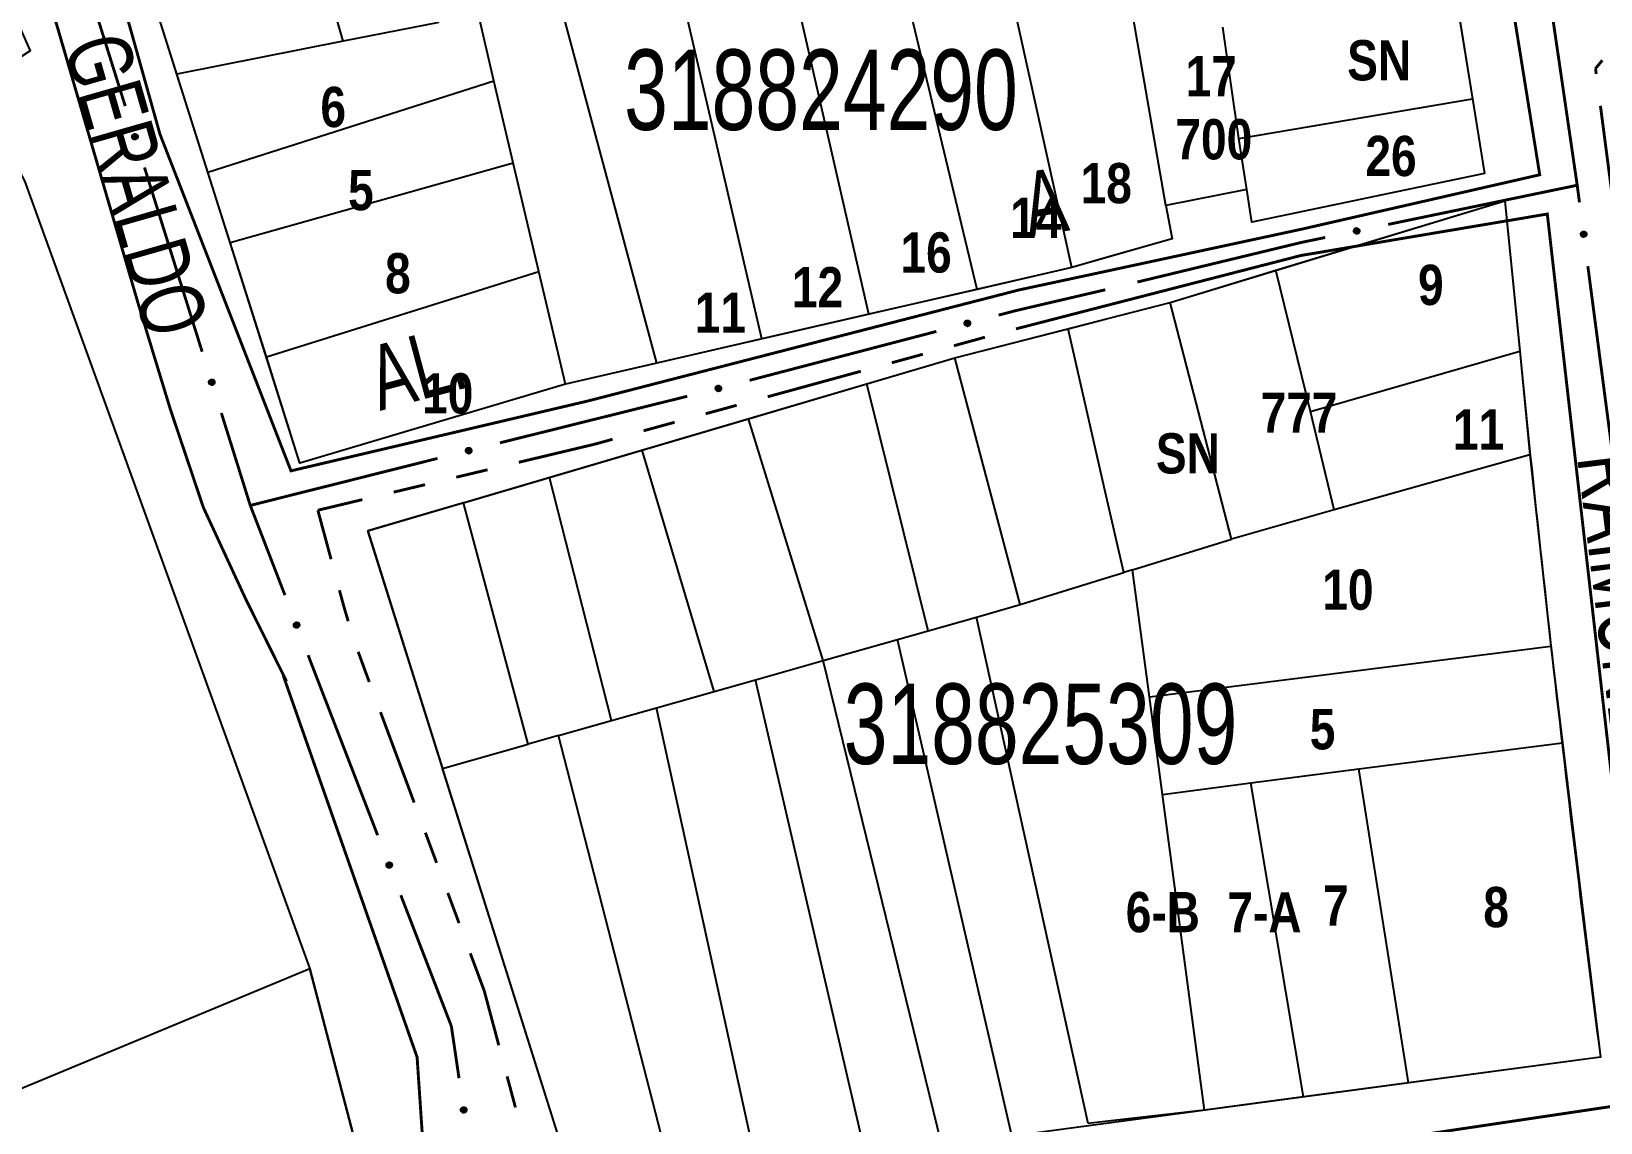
# Model space of a CAD drawing. Extents: x 203591 to 208218, y 4854879 to 4857795.
# Drawn here: x 204570.4 to 204667.9, y 4855415.9 to 4855483.7 of the extents above; entities that cross this region are included whole.
import ezdxf
from ezdxf.enums import TextEntityAlignment as Align

# ---------------------------------------------------------------- set-up
doc = ezdxf.new("R2010")
doc.units = 0
doc.header["$LTSCALE"] = 1.5
doc.header["$MEASUREMENT"] = 0
doc.linetypes.add('PHANTOMX2', pattern=[5, 2.5, -0.5, 0.5, -0.5, 0.5, -0.5])
doc.linetypes.add('TRACO_25', pattern=[8, 3, -1, 1, -1, 1, -1])
for name, color, linetype in [('CD-MALHA-LOTES', 40, 'CONTINUOUS'), ('CD_TXT_QUADRA', 7, 'CONTINUOUS'), ('RU-QUADRAS', 210, 'CONTINUOUS'), ('SV-EIXO-RUA-N-PAV', 6, 'CONTINUOUS'), ('SV-RUA-NAO-PAV-S-GUIA-C-GUIA', 7, 'PHANTOMX2'), ('SV-TXT-RUA-N-PAV-S-GUIA-C-GUIA', 7, 'CONTINUOUS'), ('Th_NmrPorta', 7, 'CONTINUOUS')]:
    doc.layers.add(name, color=color, linetype=linetype)
doc.styles.add('ARIAL', font='ARIAL.TTF')
doc.styles.get("Standard").update_dxf_attribs({"font": 'swisscbo.ttf'})

msp = doc.modelspace()

# ---------------------------------------------------------------- linework, layer by layer
at = {"layer": 'CD-MALHA-LOTES', "linetype": 'Continuous', "flags": 128}
for points in [[(204579.4, 4855481.08), (204574.4, 4855496.91), (204585.15, 4855499.22)], [(204589.73, 4855483.12), (204585.15, 4855499.22)], [(204640.87, 4855472.91), (204637.43, 4855492.77)], [(204635.04, 4855469.05), (204630.17, 4855491.09)], [(204629.14, 4855467.69), (204623.85, 4855489.85)], [(204622.42, 4855466.15), (204617.3, 4855488.55)], [(204615.76, 4855464.61), (204610.51, 4855487.21)], [(204658.81, 4855486.58), (204659.94, 4855479.55)], [(204609.23, 4855463.11), (204603.16, 4855485.77)], [(204599.11, 4855480.66), (204598.14, 4855484.78)], [(204595.68, 4855484.29), (204589.73, 4855483.12)], [(204645.42, 4855477.07), (204644.42, 4855484)], [(204589.73, 4855483.12), (204579.4, 4855481.08)], [(204581.33, 4855474.99), (204579.4, 4855481.08)], [(204581.33, 4855474.99), (204599.11, 4855480.66)], [(204600.31, 4855475.56), (204599.11, 4855480.66)], [(204645.42, 4855477.07), (204659.94, 4855479.55)], [(204659.94, 4855479.55), (204660.69, 4855474.9)], [(204645.91, 4855473.91), (204645.42, 4855477.07)], [(204582.71, 4855470.6), (204581.33, 4855474.99)], [(204582.71, 4855470.6), (204600.31, 4855475.56)], [(204601.9, 4855468.8), (204600.31, 4855475.56)], [(204660.69, 4855474.9), (204646.22, 4855471.87)], [(204569.93, 4855474.44), (204587.66, 4855425.45)], [(204645.91, 4855473.91), (204640.87, 4855472.91)], [(204646.22, 4855471.87), (204645.91, 4855473.91)], [(204640.87, 4855472.91), (204641.26, 4855470.83)], [(204647.71, 4855468.88), (204661.96, 4855473.21)], [(204661.96, 4855473.21), (204662.88, 4855463.85)], [(204641.26, 4855470.83), (204637.11, 4855469.65)], [(204584.96, 4855463.49), (204582.71, 4855470.6)], [(204635.04, 4855469.05), (204629.14, 4855467.69)], [(204637.11, 4855469.65), (204635.04, 4855469.05)], [(204641.14, 4855466.88), (204647.71, 4855468.88)], [(204649.86, 4855460.1), (204647.71, 4855468.88)], [(204584.96, 4855463.49), (204601.9, 4855468.8)], [(204603.55, 4855461.8), (204601.9, 4855468.8)], [(204629.14, 4855467.69), (204622.42, 4855466.15)], [(204622.42, 4855466.15), (204615.76, 4855464.61)], [(204637.11, 4855465.84), (204641.14, 4855466.88)], [(204644.96, 4855452.17), (204641.14, 4855466.88)], [(204627.76, 4855463.44), (204634.8, 4855465.25)], [(204634.8, 4855465.25), (204637.11, 4855465.84)], [(204637.11, 4855455.12), (204634.8, 4855465.25)], [(204615.76, 4855464.61), (204609.23, 4855463.11)], [(204603.55, 4855461.8), (204587.04, 4855456.88), (204584.96, 4855463.49)], [(204609.23, 4855463.11), (204603.55, 4855461.8)], [(204622.28, 4855461.82), (204627.76, 4855463.44)], [(204631.82, 4855448.09), (204627.76, 4855463.44)], [(204649.86, 4855460.1), (204662.88, 4855463.85)], [(204662.88, 4855463.85), (204663.51, 4855457.41)], [(204614.94, 4855459.65), (204622.28, 4855461.82)], [(204626.11, 4855446.47), (204622.28, 4855461.82)], [(204651.35, 4855453.98), (204649.86, 4855460.1)], [(204608.33, 4855457.7), (204614.94, 4855459.65)], [(204619.57, 4855444.61), (204614.94, 4855459.65)], [(204602.57, 4855456), (204608.33, 4855457.7)], [(204612.79, 4855442.69), (204608.33, 4855457.7)], [(204663.51, 4855457.41), (204651.35, 4855453.98)], [(204663.51, 4855457.41), (204664.82, 4855445.51)], [(204597.21, 4855454.42), (204602.57, 4855456)], [(204606.41, 4855440.88), (204602.57, 4855456)], [(204597.21, 4855454.42), (204591.26, 4855452.67), (204595.91, 4855437.9)], [(204601.24, 4855439.41), (204597.21, 4855454.42)], [(204638.26, 4855450.09), (204637.11, 4855455.12)], [(204651.35, 4855453.98), (204644.96, 4855452.17)], [(204638.81, 4855450.26), (204644.96, 4855452.17)], [(204631.82, 4855448.09), (204637.11, 4855449.73)], [(204637.11, 4855449.73), (204638.26, 4855450.09)], [(204638.81, 4855450.26), (204638.26, 4855450.09)], [(204639.86, 4855442.36), (204638.81, 4855450.26)], [(204629.11, 4855447.32), (204631.82, 4855448.09)], [(204624.19, 4855445.92), (204626.11, 4855446.47)], [(204626.11, 4855446.47), (204629.11, 4855447.32)], [(204636.05, 4855415.83), (204629.11, 4855447.32)], [(204619.57, 4855444.61), (204624.19, 4855445.92)], [(204631.28, 4855415.17), (204624.19, 4855445.92)], [(204639.86, 4855442.36), (204664.82, 4855445.51)], [(204664.82, 4855445.51), (204665.54, 4855439.5)], [(204615.37, 4855443.42), (204619.57, 4855444.61)], [(204626.92, 4855414.56), (204619.57, 4855444.61)], [(204609.22, 4855441.68), (204612.79, 4855442.69)], [(204612.79, 4855442.69), (204615.37, 4855443.42)], [(204622.2, 4855413.9), (204615.37, 4855443.42)], [(204606.41, 4855440.88), (204609.22, 4855441.68)], [(204615.49, 4855412.97), (204609.22, 4855441.68)], [(204640.66, 4855436.28), (204639.86, 4855442.36)], [(204603.12, 4855439.95), (204606.41, 4855440.88)], [(204603.12, 4855439.95), (204601.24, 4855439.41)], [(204610.25, 4855412.24), (204603.12, 4855439.95)], [(204595.91, 4855437.9), (204601.24, 4855439.41)], [(204652.88, 4855437.87), (204665.54, 4855439.5)], [(204665.54, 4855439.5), (204667.89, 4855419.96)], [(204610.25, 4855412.24), (204604.25, 4855411.41), (204595.91, 4855437.9)], [(204646.17, 4855437), (204652.88, 4855437.87)], [(204655.96, 4855418.35), (204652.88, 4855437.87)], [(204640.66, 4855436.28), (204646.17, 4855437)], [(204649.44, 4855417.48), (204646.17, 4855437)], [(204643.27, 4855416.65), (204640.66, 4855436.28)], [(204536.04, 4855407.72), (204534.81, 4855407.02), (204538.32, 4855400), (204591.52, 4855410.71), (204587.66, 4855425.45)], [(204587.66, 4855425.45), (204566.94, 4855416.85), (204536.04, 4855407.72)], [(204667.89, 4855419.96), (204655.96, 4855418.35)], [(204655.96, 4855418.35), (204649.44, 4855417.48)], [(204649.44, 4855417.48), (204643.27, 4855416.65)], [(204643.27, 4855416.65), (204637.11, 4855415.95)], [(204637.11, 4855415.95), (204636.05, 4855415.83)]]:
    msp.add_lwpolyline(points, dxfattribs=at)
at = {"layer": 'RU-QUADRAS', "color": 6, "linetype": 'Continuous'}
msp.add_lwpolyline([(204472.13, 4855680.56), (204525.15, 4855593.13, -0.02532722), (204545.35, 4855553.97), (204540.18, 4855550.59), (204547.28, 4855537.82), (204545.14, 4855536.52), (204551.66, 4855523.19), (204554.83, 4855525.18), (204557.28, 4855521.49), (204552.72, 4855517.98), (204557.46, 4855511.31), (204570.28, 4855482.52), (204566.77, 4855480.23), (204569.93, 4855474.44), (204587.66, 4855425.45), (204591.52, 4855410.71)], format="xyb", dxfattribs=at)
for points in [[(204574.4, 4855496.91, 0.01494417), (204654.2, 4855515.25), (204660.69, 4855474.9), (204646.22, 4855471.87), (204645.91, 4855473.91), (204640.87, 4855472.91), (204641.26, 4855470.83), (204635.04, 4855469.05), (204603.55, 4855461.8), (204587.04, 4855456.88)], [(204591.26, 4855452.67), (204627.76, 4855463.44), (204641.14, 4855466.88), (204661.96, 4855473.21, 0.008349555), (204667.89, 4855419.96), (204604.25, 4855411.41)]]:
    msp.add_lwpolyline(points, format="xyb", close=True, dxfattribs=at)
at = {"layer": 'SV-EIXO-RUA-N-PAV', "const_width": 0.18, "flags": 128}
for points in [[(204572.602393, 4855490.54336), (204576.187173, 4855479.091314)], [(204664.868898, 4855484.980381), (204666.316079, 4855475.085651)], [(204577.382099, 4855475.273966), (204580.966878, 4855463.82192)], [(204666.316079, 4855475.085651), (204666.45, 4855474.17)], [(204666.45, 4855474.17), (204654.699956, 4855471.733513)], [(204666.45, 4855474.17), (204666.589944, 4855473.104544)], [(204650.783275, 4855470.92135), (204649.804105, 4855470.71831)], [(204649.33, 4855470.62), (204639.107834, 4855468.152292)], [(204649.804105, 4855470.71831), (204649.33, 4855470.62)], [(204667.110855, 4855469.138608), (204668.673589, 4855457.240799)], [(204631.54, 4855466.37), (204636.314005, 4855467.484221)], [(204636.314005, 4855467.484221), (204637.11, 4855467.67)], [(204630.478109, 4855466.091941), (204631.445493, 4855466.345253)], [(204631.445493, 4855466.345253), (204631.54, 4855466.37)], [(204614.999959, 4855462.038933), (204626.608571, 4855465.078689)], [(204599.479582, 4855458.151319), (204611.124618, 4855461.048412)], [(204582.161804, 4855460.004571), (204583.954194, 4855454.278548)], [(204583.96, 4855454.26), (204595.598437, 4855457.183487)], [(204583.954194, 4855454.278548), (204583.96, 4855454.26)], [(204583.96, 4855454.26), (204586.113824, 4855448.680735)], [(204587.554372, 4855444.949138), (204591.876019, 4855433.754345)], [(204593.316567, 4855430.022748), (204596.197665, 4855422.559553)], [(204596.197665, 4855422.559553), (204596.46, 4855421.88)], [(204596.46, 4855421.88), (204596.935178, 4855418.643124)]]:
    msp.add_lwpolyline(points, dxfattribs=at)
at = {"layer": 'SV-EIXO-RUA-N-PAV', "flags": 128}
for points in [[(204576.846768, 4855477.352644), (204576.89042, 4855477.330587), (204576.923427, 4855477.302704), (204576.944263, 4855477.271525), (204576.95549, 4855477.239172), (204576.963249, 4855477.204779), (204576.963421, 4855477.168378), (204576.954662, 4855477.127935), (204576.932844, 4855477.08399), (204576.902058, 4855477.052055), (204576.872583, 4855477.029993), (204576.839521, 4855477.016343), (204576.805984, 4855477.009366), (204576.768167, 4855477.010437), (204576.727268, 4855477.019713), (204576.683611, 4855477.042722), (204576.65144, 4855477.07028), (204576.632078, 4855477.100967), (204576.618566, 4855477.134293), (204576.611066, 4855477.1695), (204576.611103, 4855477.205233), (204576.620517, 4855477.246394), (204576.643798, 4855477.289183), (204576.670917, 4855477.321584), (204576.701324, 4855477.341371), (204576.734433, 4855477.353935), (204576.768834, 4855477.362136), (204576.805417, 4855477.363832), (204576.846768, 4855477.352644)], [(204652.904654, 4855471.248817), (204652.878395, 4855471.207556), (204652.847389, 4855471.177464), (204652.814304, 4855471.159808), (204652.781001, 4855471.15183), (204652.74601, 4855471.147505), (204652.70977, 4855471.150929), (204652.670389, 4855471.163637), (204652.628814, 4855471.189689), (204652.600075, 4855471.223477), (204652.58103, 4855471.254987), (204652.570712, 4855471.289235), (204652.56708, 4855471.323297), (204652.571881, 4855471.360824), (204652.585149, 4855471.400606), (204652.612357, 4855471.441778), (204652.642956, 4855471.471071), (204652.675406, 4855471.487308), (204652.709902, 4855471.497464), (204652.745678, 4855471.501451), (204652.781232, 4855471.497885), (204652.821263, 4855471.484453), (204652.861544, 4855471.457062), (204652.891109, 4855471.426876), (204652.907797, 4855471.394663), (204652.917031, 4855471.360476), (204652.921795, 4855471.325433), (204652.919871, 4855471.288861), (204652.904654, 4855471.248817)], [(204666.940831, 4855471.278368), (204666.980042, 4855471.249136), (204667.007764, 4855471.215994), (204667.02293, 4855471.181697), (204667.028429, 4855471.147895), (204667.030159, 4855471.11268), (204667.024071, 4855471.076792), (204667.008491, 4855471.038457), (204666.979443, 4855470.998917), (204666.943625, 4855470.97275), (204666.910796, 4855470.956083), (204666.87588, 4855470.948319), (204666.841643, 4855470.947211), (204666.804573, 4855470.954768), (204666.765878, 4855470.970937), (204666.726826, 4855471.001108), (204666.699871, 4855471.033786), (204666.686073, 4855471.067345), (204666.678491, 4855471.102497), (204666.677155, 4855471.138469), (204666.683334, 4855471.173664), (204666.699683, 4855471.212594), (204666.729973, 4855471.250744), (204666.762259, 4855471.278), (204666.795615, 4855471.292266), (204666.83039, 4855471.298951), (204666.865689, 4855471.301117), (204666.90202, 4855471.296499), (204666.940831, 4855471.278368)], [(204628.376461, 4855465.655409), (204628.400555, 4855465.69797), (204628.429967, 4855465.729623), (204628.462096, 4855465.748962), (204628.494943, 4855465.758649), (204628.529664, 4855465.764774), (204628.566032, 4855465.763226), (204628.606017, 4855465.752567), (204628.648881, 4855465.728697), (204628.679326, 4855465.696436), (204628.699972, 4855465.665952), (204628.712044, 4855465.632282), (204628.717429, 4855465.598453), (204628.714572, 4855465.560729), (204628.703375, 4855465.520314), (204628.678329, 4855465.477793), (204628.649282, 4855465.446959), (204628.617714, 4855465.429069), (204628.583788, 4855465.417146), (204628.548266, 4855465.411318), (204628.512575, 4855465.413043), (204628.471904, 4855465.424391), (204628.430263, 4855465.449667), (204628.399179, 4855465.478287), (204628.380851, 4855465.509595), (204628.369864, 4855465.54326), (204628.363298, 4855465.57801), (204628.363332, 4855465.614633), (204628.376461, 4855465.655409)], [(204581.626473, 4855462.083249), (204581.670126, 4855462.061193), (204581.703132, 4855462.03331), (204581.723968, 4855462.00213), (204581.735196, 4855461.969777), (204581.742954, 4855461.935384), (204581.743126, 4855461.898983), (204581.734368, 4855461.85854), (204581.712549, 4855461.814596), (204581.681763, 4855461.782661), (204581.652288, 4855461.760598), (204581.619226, 4855461.746948), (204581.585689, 4855461.739971), (204581.547872, 4855461.741043), (204581.506974, 4855461.750319), (204581.463317, 4855461.773328), (204581.431145, 4855461.800885), (204581.411784, 4855461.831573), (204581.398271, 4855461.864898), (204581.390772, 4855461.900105), (204581.390809, 4855461.935838), (204581.400222, 4855461.976999), (204581.423503, 4855462.019788), (204581.450622, 4855462.052189), (204581.48103, 4855462.071976), (204581.514138, 4855462.08454), (204581.548539, 4855462.092741), (204581.585123, 4855462.094438), (204581.626473, 4855462.083249)], [(204612.898311, 4855461.602401), (204612.922405, 4855461.644963), (204612.951816, 4855461.676616), (204612.983945, 4855461.695955), (204613.016793, 4855461.705642), (204613.051514, 4855461.711767), (204613.087882, 4855461.710219), (204613.127866, 4855461.69956), (204613.170731, 4855461.675689), (204613.201176, 4855461.643429), (204613.221822, 4855461.612945), (204613.233894, 4855461.579275), (204613.239279, 4855461.545445), (204613.236422, 4855461.507721), (204613.225225, 4855461.467307), (204613.200179, 4855461.424785), (204613.171132, 4855461.393952), (204613.139564, 4855461.376062), (204613.105638, 4855461.364139), (204613.070116, 4855461.358311), (204613.034425, 4855461.360036), (204612.993754, 4855461.371383), (204612.952113, 4855461.39666), (204612.921029, 4855461.425279), (204612.9027, 4855461.456587), (204612.891714, 4855461.490253), (204612.885148, 4855461.525002), (204612.885182, 4855461.561626), (204612.898311, 4855461.602401)], [(204597.372736, 4855457.740607), (204597.397351, 4855457.78287), (204597.427149, 4855457.814159), (204597.459512, 4855457.833103), (204597.492476, 4855457.842386), (204597.52727, 4855457.848084), (204597.563616, 4855457.84609), (204597.603467, 4855457.834941), (204597.646035, 4855457.810547), (204597.676082, 4855457.777916), (204597.696352, 4855457.74718), (204597.708011, 4855457.713365), (204597.71298, 4855457.679472), (204597.709661, 4855457.641786), (204597.697968, 4855457.601511), (204597.672402, 4855457.559301), (204597.642979, 4855457.528826), (204597.611194, 4855457.511324), (204597.577124, 4855457.499819), (204597.541533, 4855457.494427), (204597.505866, 4855457.49659), (204597.465337, 4855457.508435), (204597.42401, 4855457.534221), (204597.39328, 4855457.56322), (204597.375337, 4855457.59475), (204597.364764, 4855457.628548), (204597.358625, 4855457.663376), (204597.359108, 4855457.699995), (204597.372736, 4855457.740607)], [(204586.885047, 4855446.98862), (204586.930041, 4855446.969447), (204586.964791, 4855446.943769), (204586.987609, 4855446.91401), (204587.000916, 4855446.882455), (204587.010894, 4855446.848639), (204587.013432, 4855446.812327), (204587.007321, 4855446.7714), (204586.988405, 4855446.72613), (204586.959761, 4855446.692261), (204586.931782, 4855446.668329), (204586.899677, 4855446.652559), (204586.866665, 4855446.643416), (204586.828858, 4855446.642027), (204586.787443, 4855446.648625), (204586.742383, 4855446.668747), (204586.708488, 4855446.694156), (204586.687172, 4855446.723519), (204586.671522, 4855446.755896), (204586.66175, 4855446.790541), (204586.659464, 4855446.826201), (204586.666182, 4855446.867887), (204586.686632, 4855446.912099), (204586.711587, 4855446.946194), (204586.740644, 4855446.967916), (204586.772866, 4855446.982606), (204586.806661, 4855446.993026), (204586.843057, 4855446.997096), (204586.885047, 4855446.98862)], [(204592.647242, 4855432.06223), (204592.692236, 4855432.043058), (204592.726986, 4855432.017379), (204592.749804, 4855431.98762), (204592.763111, 4855431.956065), (204592.773089, 4855431.92225), (204592.775627, 4855431.885937), (204592.769516, 4855431.84501), (204592.7506, 4855431.79974), (204592.721955, 4855431.765871), (204592.693977, 4855431.741939), (204592.661872, 4855431.726169), (204592.628859, 4855431.717027), (204592.591053, 4855431.715638), (204592.549638, 4855431.722235), (204592.504577, 4855431.742358), (204592.470683, 4855431.767766), (204592.449367, 4855431.79713), (204592.433717, 4855431.829506), (204592.423945, 4855431.864151), (204592.421659, 4855431.899811), (204592.428377, 4855431.941497), (204592.448827, 4855431.985709), (204592.473782, 4855432.019804), (204592.502839, 4855432.041526), (204592.535061, 4855432.056216), (204592.568856, 4855432.066636), (204592.605252, 4855432.070707), (204592.647242, 4855432.06223)], [(204597.313711, 4855416.822478), (204597.353361, 4855416.793843), (204597.381582, 4855416.761125), (204597.397266, 4855416.727062), (204597.403277, 4855416.693347), (204597.405541, 4855416.658163), (204597.399998, 4855416.622186), (204597.385, 4855416.583619), (204597.356555, 4855416.543644), (204597.321138, 4855416.516936), (204597.288566, 4855416.499773), (204597.253771, 4855416.491482), (204597.219555, 4855416.489855), (204597.182375, 4855416.496849), (204597.143439, 4855416.512429), (204597.103934, 4855416.542005), (204597.076487, 4855416.57427), (204597.062182, 4855416.607616), (204597.054067, 4855416.642649), (204597.052186, 4855416.678597), (204597.057831, 4855416.713881), (204597.073588, 4855416.753055), (204597.103296, 4855416.791659), (204597.135165, 4855416.819402), (204597.168301, 4855416.834172), (204597.202971, 4855416.841384), (204597.238233, 4855416.844084), (204597.274629, 4855416.840017), (204597.313711, 4855416.822478)]]:
    msp.add_lwpolyline(points, close=True, dxfattribs=at)
for points in [[(204576.611066, 4855477.1695), (204576.65144, 4855477.07028)], [(204576.611103, 4855477.205233), (204576.683611, 4855477.042722)], [(204576.612988, 4855477.183414), (204576.665142, 4855477.062478)], [(204576.619726, 4855477.221269), (204576.702679, 4855477.038483)], [(204576.620517, 4855477.246394), (204576.727268, 4855477.019713)], [(204576.634764, 4855477.264581), (204576.74632, 4855477.017828)], [(204576.643798, 4855477.289183), (204576.768167, 4855477.010437)], [(204576.65705, 4855477.303013), (204576.784661, 4855477.014102)], [(204576.670917, 4855477.321584), (204576.805984, 4855477.009366)], [(204576.686423, 4855477.327935), (204576.821372, 4855477.015584)], [(204576.701324, 4855477.341371), (204576.839521, 4855477.016343)], [(204576.718243, 4855477.345045), (204576.853033, 4855477.024065)], [(204576.734433, 4855477.353935), (204576.872583, 4855477.029993)], [(204576.75381, 4855477.354748), (204576.887536, 4855477.046304)], [(204576.768834, 4855477.362136), (204576.902058, 4855477.052055)], [(204576.788404, 4855477.358428), (204576.916502, 4855477.072529)], [(204576.805417, 4855477.363832), (204576.932844, 4855477.08399)], [(204576.824628, 4855477.356899), (204576.940905, 4855477.108764)], [(204576.846768, 4855477.352644), (204576.954662, 4855477.127935)], [(204576.870057, 4855477.339664), (204576.95643, 4855477.155088)], [(204576.89042, 4855477.330587), (204576.963421, 4855477.168378)], [(204576.909304, 4855477.314774), (204576.959749, 4855477.194732)], [(204576.923427, 4855477.302704), (204576.963249, 4855477.204779)], [(204652.891109, 4855471.426876), (204652.56708, 4855471.323297)], [(204652.907797, 4855471.394663), (204652.570712, 4855471.289235)], [(204652.895898, 4855471.410818), (204652.571749, 4855471.30737)], [(204652.861544, 4855471.457062), (204652.571881, 4855471.360824)], [(204652.873998, 4855471.442509), (204652.573898, 4855471.344048)], [(204652.909782, 4855471.377464), (204652.577062, 4855471.275026)], [(204652.917031, 4855471.360476), (204652.58103, 4855471.254987)], [(204652.837954, 4855471.46848), (204652.581392, 4855471.381834)], [(204652.821263, 4855471.484453), (204652.585149, 4855471.400606)], [(204652.915927, 4855471.341113), (204652.595786, 4855471.238496)], [(204652.921795, 4855471.325433), (204652.600075, 4855471.223477)], [(204652.796339, 4855471.487722), (204652.606255, 4855471.423222)], [(204652.781232, 4855471.497885), (204652.612357, 4855471.441778)], [(204652.916172, 4855471.306325), (204652.619022, 4855471.207082)], [(204652.919871, 4855471.288861), (204652.628814, 4855471.189689)], [(204652.759334, 4855471.498164), (204652.633839, 4855471.458206)], [(204652.745678, 4855471.501451), (204652.642956, 4855471.471071)], [(204652.911074, 4855471.270429), (204652.65267, 4855471.179221)], [(204652.904654, 4855471.248817), (204652.670389, 4855471.163637)], [(204652.889437, 4855471.226923), (204652.697236, 4855471.159197)], [(204652.878395, 4855471.207556), (204652.70977, 4855471.150929)], [(204652.860794, 4855471.190325), (204652.736358, 4855471.15198)], [(204652.847389, 4855471.177464), (204652.74601, 4855471.147505)], [(204666.677155, 4855471.138469), (204666.699871, 4855471.033786)], [(204666.68144, 4855471.151846), (204666.712028, 4855471.023744)], [(204666.683334, 4855471.173664), (204666.726826, 4855471.001108)], [(204666.694585, 4855471.187979), (204666.744881, 4855470.993654)], [(204666.699683, 4855471.212594), (204666.765878, 4855470.970937)], [(204666.716845, 4855471.228061), (204666.784321, 4855470.965804)], [(204666.729973, 4855471.250744), (204666.804573, 4855470.954768)], [(204666.745405, 4855471.26209), (204666.821452, 4855470.955542)], [(204666.762259, 4855471.278), (204666.841643, 4855470.947211)], [(204666.778626, 4855471.281592), (204666.857871, 4855470.950692)], [(204666.795615, 4855471.292266), (204666.87588, 4855470.948319)], [(204666.812913, 4855471.292976), (204666.890518, 4855470.953604)], [(204666.83039, 4855471.298951), (204666.910796, 4855470.956083)], [(204666.849619, 4855471.296421), (204666.928331, 4855470.969581)], [(204666.865689, 4855471.301117), (204666.943625, 4855470.97275)], [(204666.88433, 4855471.294099), (204666.961374, 4855470.990436)], [(204666.90202, 4855471.296499), (204666.979443, 4855470.998917)], [(204666.919752, 4855471.286366), (204666.991643, 4855471.021936)], [(204666.940831, 4855471.278368), (204667.008491, 4855471.038457)], [(204666.961543, 4855471.261577), (204667.0149, 4855471.064902)], [(204666.980042, 4855471.249136), (204667.024071, 4855471.076792)], [(204666.995927, 4855471.230311), (204667.024984, 4855471.103385)], [(204667.007764, 4855471.215994), (204667.030159, 4855471.11268)], [(204628.363298, 4855465.57801), (204628.679326, 4855465.696436)], [(204628.363332, 4855465.614633), (204628.648881, 4855465.728697)], [(204628.367926, 4855465.597383), (204628.659558, 4855465.711832)], [(204628.369864, 4855465.54326), (204628.699972, 4855465.665952)], [(204628.369967, 4855465.562654), (204628.684385, 4855465.681659)], [(204628.371165, 4855465.633494), (204628.624516, 4855465.737919)], [(204628.376461, 4855465.655409), (204628.606017, 4855465.752567)], [(204628.37798, 4855465.526668), (204628.704969, 4855465.646144)], [(204628.380851, 4855465.509595), (204628.712044, 4855465.632282)], [(204628.390527, 4855465.678059), (204628.578977, 4855465.755616)], [(204628.393567, 4855465.494076), (204628.711945, 4855465.614118)], [(204628.399179, 4855465.478287), (204628.717429, 4855465.598453)], [(204628.400555, 4855465.69797), (204628.566032, 4855465.763226)], [(204628.417074, 4855465.463557), (204628.711691, 4855465.577378)], [(204628.417243, 4855465.716086), (204628.539534, 4855465.760803)], [(204628.429967, 4855465.729623), (204628.529664, 4855465.764774)], [(204628.430263, 4855465.449667), (204628.714572, 4855465.560729)], [(204628.45441, 4855465.439481), (204628.706158, 4855465.539255)], [(204628.471904, 4855465.424391), (204628.703375, 4855465.520314)], [(204628.496964, 4855465.422414), (204628.683465, 4855465.496639)], [(204628.512575, 4855465.413043), (204628.678329, 4855465.477793)], [(204628.534458, 4855465.413895), (204628.657723, 4855465.460277)], [(204628.548266, 4855465.411318), (204628.649282, 4855465.446959)], [(204581.436755, 4855462.033618), (204581.564367, 4855461.744707)], [(204581.450622, 4855462.052189), (204581.585689, 4855461.739971)], [(204581.466129, 4855462.058541), (204581.601078, 4855461.74619)], [(204581.48103, 4855462.071976), (204581.619226, 4855461.746948)], [(204581.497948, 4855462.07565), (204581.632738, 4855461.754671)], [(204581.514138, 4855462.08454), (204581.652288, 4855461.760598)], [(204581.533516, 4855462.085354), (204581.667241, 4855461.776909)], [(204581.548539, 4855462.092741), (204581.681763, 4855461.782661)], [(204581.568109, 4855462.089033), (204581.696208, 4855461.803134)], [(204581.585123, 4855462.094438), (204581.712549, 4855461.814596)], [(204581.604333, 4855462.087504), (204581.72061, 4855461.839369)], [(204581.626473, 4855462.083249), (204581.734368, 4855461.85854)], [(204581.649763, 4855462.070269), (204581.736136, 4855461.885694)], [(204581.670126, 4855462.061193), (204581.743126, 4855461.898983)], [(204581.68901, 4855462.045379), (204581.739454, 4855461.925337)], [(204581.703132, 4855462.03331), (204581.742954, 4855461.935384)], [(204581.390772, 4855461.900105), (204581.431145, 4855461.800885)], [(204581.390809, 4855461.935838), (204581.463317, 4855461.773328)], [(204581.392693, 4855461.914019), (204581.444847, 4855461.793083)], [(204581.399431, 4855461.951874), (204581.482384, 4855461.769088)], [(204581.400222, 4855461.976999), (204581.506974, 4855461.750319)], [(204581.41447, 4855461.995186), (204581.526025, 4855461.748433)], [(204581.423503, 4855462.019788), (204581.547872, 4855461.741043)], [(204612.885148, 4855461.525002), (204613.201176, 4855461.643429)], [(204612.885182, 4855461.561626), (204613.170731, 4855461.675689)], [(204612.889776, 4855461.544375), (204613.181408, 4855461.658824)], [(204612.891714, 4855461.490253), (204613.221822, 4855461.612945)], [(204612.891817, 4855461.509647), (204613.206235, 4855461.628652)], [(204612.893015, 4855461.580487), (204613.146366, 4855461.684912)], [(204612.898311, 4855461.602401), (204613.127866, 4855461.69956)], [(204612.89983, 4855461.473661), (204613.226819, 4855461.593136)], [(204612.9027, 4855461.456587), (204613.233894, 4855461.579275)], [(204612.912377, 4855461.625052), (204613.100827, 4855461.702608)], [(204612.915417, 4855461.441068), (204613.233794, 4855461.56111)], [(204612.921029, 4855461.425279), (204613.239279, 4855461.545445)], [(204612.922405, 4855461.644963), (204613.087882, 4855461.710219)], [(204612.938924, 4855461.41055), (204613.233541, 4855461.52437)], [(204612.939093, 4855461.663079), (204613.061384, 4855461.707796)], [(204612.951816, 4855461.676616), (204613.051514, 4855461.711767)], [(204612.952113, 4855461.39666), (204613.236422, 4855461.507721)], [(204612.97626, 4855461.386474), (204613.228008, 4855461.486248)], [(204612.993754, 4855461.371383), (204613.225225, 4855461.467307)], [(204613.018814, 4855461.369406), (204613.205314, 4855461.443632)], [(204613.034425, 4855461.360036), (204613.200179, 4855461.424785)], [(204613.056307, 4855461.360887), (204613.179573, 4855461.40727)], [(204613.070116, 4855461.358311), (204613.171132, 4855461.393952)], [(204597.358625, 4855457.663376), (204597.676082, 4855457.777916)], [(204597.359108, 4855457.699995), (204597.646035, 4855457.810547)], [(204597.36349, 4855457.68269), (204597.656504, 4855457.793552)], [(204597.364764, 4855457.628548), (204597.696352, 4855457.74718)], [(204597.365105, 4855457.647939), (204597.680959, 4855457.763077)], [(204597.367172, 4855457.718759), (204597.621785, 4855457.820068)], [(204597.372676, 4855457.611857), (204597.701106, 4855457.727312)], [(204597.372736, 4855457.740607), (204597.603467, 4855457.834941)], [(204597.375337, 4855457.59475), (204597.708011, 4855457.713365)], [(204597.38708, 4855457.763083), (204597.576467, 4855457.838322)], [(204597.387862, 4855457.579076), (204597.707688, 4855457.695203)], [(204597.39328, 4855457.56322), (204597.71298, 4855457.679472)], [(204597.397351, 4855457.78287), (204597.563616, 4855457.84609)], [(204597.410993, 4855457.548272), (204597.706984, 4855457.658469)], [(204597.41426, 4855457.80078), (204597.537091, 4855457.843993)], [(204597.42401, 4855457.534221), (204597.709661, 4855457.641786)], [(204597.427149, 4855457.814159), (204597.52727, 4855457.848084)], [(204597.44803, 4855457.52374), (204597.700984, 4855457.620417)], [(204597.465337, 4855457.508435), (204597.697968, 4855457.601511)], [(204597.490371, 4855457.506151), (204597.677769, 4855457.578083)], [(204597.505866, 4855457.49659), (204597.672402, 4855457.559301)], [(204597.527758, 4855457.497173), (204597.651583, 4855457.542039)], [(204597.541533, 4855457.494427), (204597.642979, 4855457.528826)], [(204586.659464, 4855446.826201), (204586.742383, 4855446.668747)], [(204586.66175, 4855446.790541), (204586.708488, 4855446.694156)], [(204586.662763, 4855446.804551), (204586.722668, 4855446.687261)], [(204586.666182, 4855446.867887), (204586.787443, 4855446.648625)], [(204586.667026, 4855446.842763), (204586.761686, 4855446.665756)], [(204586.679217, 4855446.886962), (204586.806577, 4855446.647982)], [(204586.686632, 4855446.912099), (204586.828858, 4855446.642027)], [(204586.698957, 4855446.926761), (204586.845079, 4855446.646756)], [(204586.711587, 4855446.946194), (204586.866665, 4855446.643416)], [(204586.726648, 4855446.95354), (204586.881616, 4855446.650622)], [(204586.740644, 4855446.967916), (204586.899677, 4855446.652559)], [(204586.757288, 4855446.972682), (204586.912659, 4855446.661143)], [(204586.772866, 4855446.982606), (204586.931782, 4855446.668329)], [(204586.792149, 4855446.984677), (204586.945643, 4855446.685578)], [(204586.806661, 4855446.993026), (204586.959761, 4855446.692261)], [(204586.826431, 4855446.990598), (204586.972843, 4855446.71363)], [(204586.843057, 4855446.997096), (204586.988405, 4855446.72613)], [(204586.862677, 4855446.991426), (204586.994839, 4855446.751375)], [(204586.885047, 4855446.98862), (204587.007321, 4855446.7714)], [(204586.909131, 4855446.977181), (204587.00732, 4855446.798611)], [(204586.930041, 4855446.969447), (204587.013432, 4855446.812327)], [(204586.949913, 4855446.954895), (204587.008055, 4855446.838386)], [(204586.964791, 4855446.943769), (204587.010894, 4855446.848639)], [(204592.421659, 4855431.899811), (204592.504577, 4855431.742358)], [(204592.423945, 4855431.864151), (204592.470683, 4855431.767766)], [(204592.424957, 4855431.878161), (204592.484863, 4855431.760871)], [(204592.428377, 4855431.941497), (204592.549638, 4855431.722235)], [(204592.429221, 4855431.916374), (204592.523881, 4855431.739367)], [(204592.441412, 4855431.960572), (204592.568772, 4855431.721592)], [(204592.448827, 4855431.985709), (204592.591053, 4855431.715638)], [(204592.461152, 4855432.000371), (204592.607274, 4855431.720367)], [(204592.473782, 4855432.019804), (204592.628859, 4855431.717027)], [(204592.488843, 4855432.02715), (204592.643811, 4855431.724233)], [(204592.502839, 4855432.041526), (204592.661872, 4855431.726169)], [(204592.519483, 4855432.046292), (204592.674854, 4855431.734754)], [(204592.535061, 4855432.056216), (204592.693977, 4855431.741939)], [(204592.554344, 4855432.058287), (204592.707838, 4855431.759188)], [(204592.568856, 4855432.066636), (204592.721955, 4855431.765871)], [(204592.588626, 4855432.064208), (204592.735038, 4855431.787241)], [(204592.605252, 4855432.070707), (204592.7506, 4855431.79974)], [(204592.624872, 4855432.065037), (204592.757034, 4855431.824985)], [(204592.647242, 4855432.06223), (204592.769516, 4855431.84501)], [(204592.671326, 4855432.050791), (204592.769515, 4855431.872221)], [(204592.692236, 4855432.043058), (204592.775627, 4855431.885937)], [(204592.712108, 4855432.028505), (204592.770249, 4855431.911996)], [(204592.726986, 4855432.017379), (204592.773089, 4855431.92225)], [(204597.052186, 4855416.678597), (204597.076487, 4855416.57427)], [(204597.056268, 4855416.692037), (204597.088794, 4855416.564414)], [(204597.057831, 4855416.713881), (204597.103934, 4855416.542005)], [(204597.068864, 4855416.728365), (204597.1221, 4855416.534825)], [(204597.073588, 4855416.753055), (204597.143439, 4855416.512429)], [(204597.090514, 4855416.76878), (204597.161958, 4855416.507576)], [(204597.103296, 4855416.791659), (204597.182375, 4855416.496849)], [(204597.118555, 4855416.803238), (204597.19924, 4855416.497879)], [(204597.135165, 4855416.819402), (204597.219555, 4855416.489855)], [(204597.151476, 4855416.823242), (204597.235728, 4855416.493581)], [(204597.168301, 4855416.834172), (204597.253771, 4855416.491482)], [(204597.185586, 4855416.835145), (204597.268328, 4855416.496988)], [(204597.202971, 4855416.841384), (204597.288566, 4855416.499773)], [(204597.222236, 4855416.839146), (204597.305894, 4855416.513536)], [(204597.238233, 4855416.844084), (204597.321138, 4855416.516936)], [(204597.256978, 4855416.83735), (204597.338617, 4855416.534889)], [(204597.274629, 4855416.840017), (204597.356555, 4855416.543644)], [(204597.292513, 4855416.830155), (204597.368404, 4855416.566845)], [(204597.313711, 4855416.822478), (204597.385, 4855416.583619)], [(204597.334675, 4855416.806003), (204597.391008, 4855416.610159)], [(204597.353361, 4855416.793843), (204597.399998, 4855416.622186)], [(204597.369529, 4855416.775261), (204597.400508, 4855416.64879)], [(204597.381582, 4855416.761125), (204597.405541, 4855416.658163)]]:
    msp.add_lwpolyline(points, dxfattribs=at)
at = {"layer": 'SV-RUA-NAO-PAV-S-GUIA-C-GUIA', "linetype": 'TRACO_25', "const_width": 0.18, "flags": 128}
for points in [[(204305.76, 4855651.74), (204314.29, 4855668.03), (204317.75, 4855675.84), (204321.59, 4855684.8), (204324.74, 4855693.27), (204327.4, 4855701.17), (204329.66, 4855708.27), (204332.39, 4855714.39), (204335.61, 4855718.46), (204340, 4855720.3), (204344.22, 4855720.89), (204376.65, 4855723.91), (204412.34, 4855727.51), (204456.01, 4855732.29), (204457.44, 4855726.33), (204458.99, 4855720.91), (204460.69, 4855715.99), (204463.21, 4855710.13), (204465.5, 4855705.14), (204467.82, 4855699.76), (204471.19, 4855692.67), (204474.84, 4855685.51), (204479.43, 4855676.82), (204493.64, 4855654.05), (204508.54, 4855630.54), (204514.29, 4855621.01), (204520.28, 4855611.02), (204526.92, 4855599.24), (204532.95, 4855588.36), (204538.82, 4855577.59), (204544.11, 4855568.08), (204548.82, 4855556.32), (204552.98, 4855545.9), (204556.46, 4855535.71), (204563.19, 4855513.33), (204571.09, 4855487.01), (204577, 4855466.78), (204578.99, 4855460.24), (204581.04, 4855454.14), (204583.67, 4855448.45), (204586.13, 4855443.49), (204586.07, 4855443.51), (204594.33, 4855419.95), (204594.69, 4855414.6), (204593.88, 4855410.64), (204592, 4855407.78), (204588.1, 4855406.08), (204576.82, 4855403.65), (204563.33, 4855401.21), (204535.63, 4855395.97)], [(204637.11, 4855468.81), (204649.33, 4855471.44), (204664.12, 4855474.82), (204657.43, 4855516.43), (204637.11, 4855512.38)], [(204637.11, 4855468.81), (204631.75, 4855467.66), (204604.93, 4855460.75), (204586.49, 4855456.41), (204578.34, 4855477.36), (204572.89, 4855496.81), (204587.25, 4855500.84), (204603.43, 4855504.62), (204629.38, 4855510.84), (204637.11, 4855512.38)], [(204637.11, 4855412.25), (204641.21, 4855412.8), (204670.89, 4855417.23), (204664.59, 4855472.38), (204649.27, 4855469.8), (204637.11, 4855466.67)]]:
    msp.add_lwpolyline(points, dxfattribs=at)
at = {"layer": 'SV-RUA-NAO-PAV-S-GUIA-C-GUIA', "const_width": 0.18, "flags": 128}
for points in [[(204668.009582, 4855481.937915), (204667.59, 4855481.43)], [(204667.59, 4855481.43), (204667.634213, 4855481.091684)], [(204667.893383, 4855479.108548), (204668.67089, 4855473.159137)], [(204631.559608, 4855465.23735), (204636.400933, 4855466.486978)], [(204636.400933, 4855466.486978), (204637.11, 4855466.67)], [(204627.699493, 4855464.188998), (204629.628341, 4855464.717718)], [(204623.841797, 4855463.131559), (204625.770645, 4855463.660279)], [(204616.126404, 4855461.016679), (204621.912949, 4855462.602839)], [(204612.268708, 4855459.95924), (204614.197556, 4855460.48796)], [(204608.411011, 4855458.9018), (204610.339859, 4855459.43052)], [(204604.546577, 4855457.87065), (204605.34, 4855458.06)], [(204605.34, 4855458.06), (204606.482163, 4855458.37308)], [(204600.655838, 4855456.942127), (204604.546577, 4855457.87065)], [(204596.7651, 4855456.013604), (204598.710469, 4855456.477865)], [(204592.874362, 4855455.085081), (204594.819731, 4855455.549342)], [(204588.16, 4855453.96), (204590.928993, 4855454.620819)], [(204588.199946, 4855453.812051), (204588.16, 4855453.96)], [(204588.981944, 4855450.915763), (204588.199946, 4855453.812051)], [(204589.78, 4855447.96), (204589.503276, 4855448.984905)], [(204590.046426, 4855447.060222), (204589.78, 4855447.96)], [(204590.675524, 4855445.139825), (204590.668756, 4855445.159812)], [(204591.011099, 4855444.220244), (204590.675524, 4855445.139825)], [(204591.19, 4855443.73), (204591.011099, 4855444.220244)], [(204591.356783, 4855443.281898), (204591.19, 4855443.73)], [(204594.147355, 4855435.784385), (204592.054426, 4855441.40752)], [(204595.542641, 4855432.035628), (204594.844998, 4855433.910006)], [(204596.937926, 4855428.286871), (204596.240283, 4855430.161249)], [(204598.5, 4855424.09), (204597.635569, 4855426.412492)], [(204598.634787, 4855423.585854), (204598.5, 4855424.09)], [(204599.409642, 4855420.687648), (204598.634787, 4855423.585854)], [(204600.442783, 4855416.823373), (204599.926213, 4855418.75551)]]:
    msp.add_lwpolyline(points, dxfattribs=at)

# ---------------------------------------------------------------- texts
at = {"layer": 'CD_TXT_QUADRA', "style": 'ARIAL', "width": 0.7}
for s, p in [('318824290', (204607.2, 4855477.61)), ('318825309', (204620.849627, 4855438.182261))]:
    msp.add_text(s, height=5, dxfattribs=at).set_placement(p)
at = {"layer": 'SV-TXT-RUA-N-PAV-S-GUIA-C-GUIA', "style": 'ARIAL', "width": 0.7}
for s, rotation, p in [('GERALDO', 286, (204572.32, 4855482.84)), ('A', 9, (204632.38, 4855470.96)), ('AL.', 15, (204592.01, 4855460.13)), ('RAIMUNDO', 277, (204666.44, 4855457.26))]:
    msp.add_text(s, height=4, rotation=rotation, dxfattribs=at).set_placement(p)
at = {"layer": 'Th_NmrPorta', "color": 1}
for s, p in [('SN', (204652.151549, 4855481.940604)), ('17', (204642.106083, 4855480.955339)), ('6', (204588.320366, 4855479.039086)), ('700', (204641.470366, 4855477.029086)), ('26', (204653.281549, 4855475.990604)), ('5', (204590.040366, 4855473.869086)), ('18', (204635.580366, 4855474.299086)), ('14', (204631.200366, 4855472.139086)), ('16', (204624.380366, 4855469.989086)), ('8', (204592.340366, 4855468.699086)), ('12', (204617.630366, 4855467.829086)), ('9', (204656.553303, 4855467.975389)), ('11', (204611.590366, 4855466.249086)), ('10', (204594.640366, 4855461.229086)), ('777', (204646.766612, 4855460.029561)), ('11', (204658.723303, 4855458.985389)), ('SN', (204640.260604, 4855457.498451)), ('10', (204650.603303, 4855449.025389)), ('5', (204649.825339, 4855440.343917)), ('6-B', (204638.384558, 4855428.971)), ('7-A', (204644.703078, 4855428.953304)), ('7', (204650.653078, 4855429.383304)), ('8', (204660.613078, 4855429.283304))]:
    msp.add_text(s, height=2.5, dxfattribs=at).set_placement(p, align=Align.MIDDLE_LEFT)

doc.saveas('drawing.dxf')
